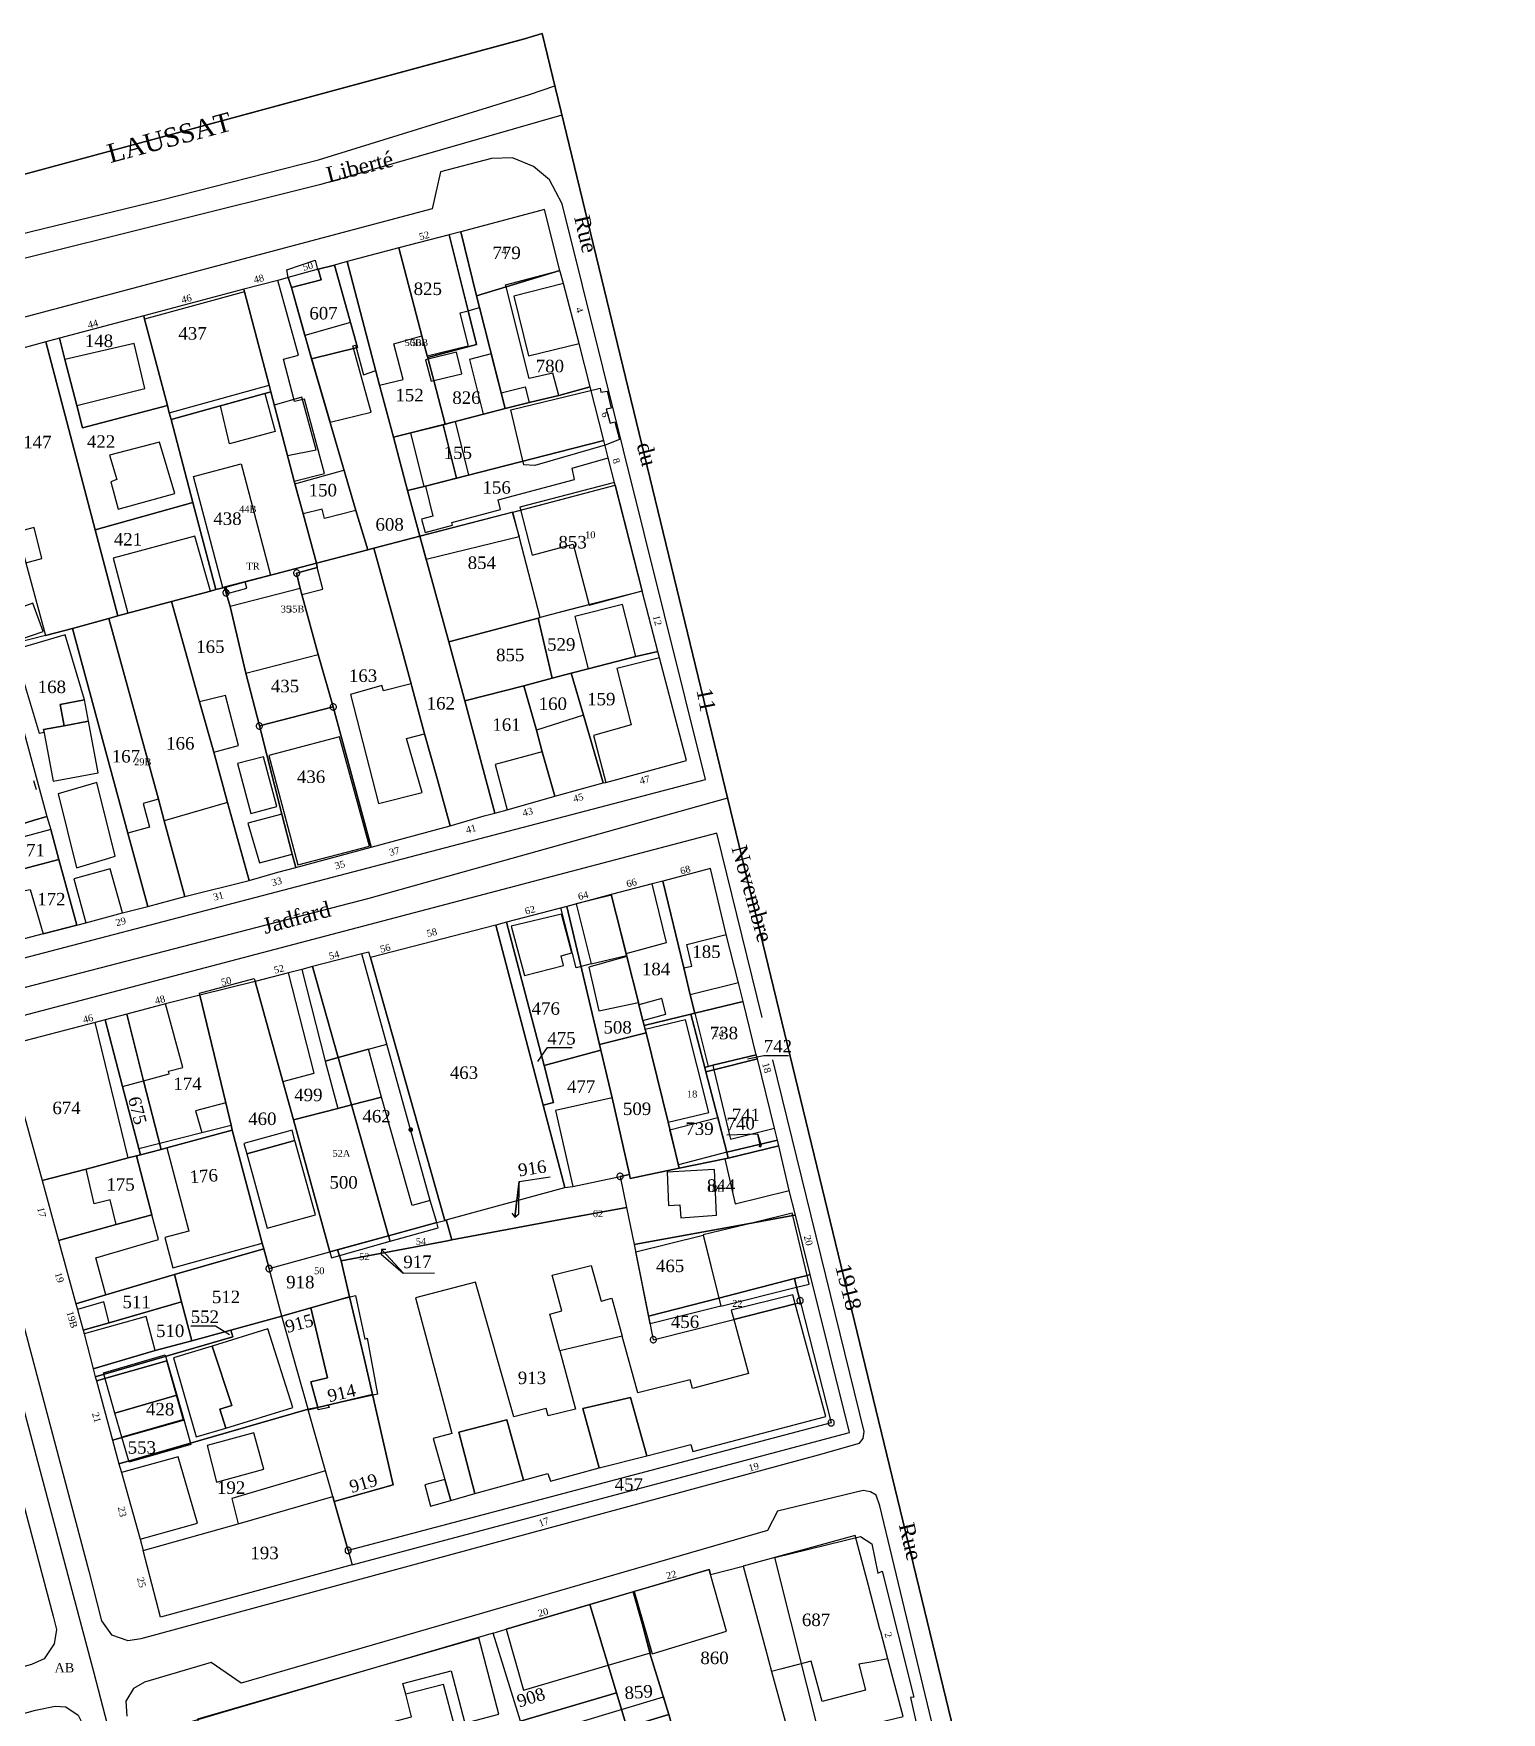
# Model space of a CAD drawing. Extents: x 351895 to 352714, y 545172 to 545744.
# Drawn here: x 352478.6 to 352713.6, y 545475.4 to 545744.2 of the extents above; entities that cross this region are included whole.
import ezdxf

# ---------------------------------------------------------------- set-up
doc = ezdxf.new("R2010")
doc.units = 0
doc.linetypes.add('CONTINU', pattern=[0])
doc.layers.get('0').update_dxf_attribs({"linetype": 'CONTINU'})
for name, color, linetype in [('1LIEUDIT', 7, 'CONTINU'), ('1PARCELLE', 7, 'CONTINU'), ('1SECTION', 7, 'CONTINU'), ('1SUBDSECT', 7, 'CONTINU'), ('1TRONFLUV', 7, 'CONTINU'), ('1ZONCOMM', 7, 'CONTINU'), ('3BATIDUR', 7, 'CONTINU'), ('3BATILEGER', 7, 'CONTINU'), ('3BORNE', 7, 'CONTINU'), ('3CLOTMI', 7, 'CONTINU'), ('3ENSIMMO', 7, 'CONTINU'), ('3FLECHEPAR', 7, 'CONTINU'), ('3MURNONMI', 7, 'CONTINU'), ('3NUMVOIE', 7, 'CONTINU'), ('3PARCELLETEX', 7, 'CONTINU'), ('3SENTIER', 7, 'CONTINU'), ('3TOPOLINE', 7, 'CONTINU'), ('3TRONFLUVTEX', 7, 'CONTINU'), ('3ZONCOMMTEX', 7, 'CONTINU')]:
    doc.layers.add(name, color=color, linetype=linetype)
doc.styles.get("Standard").update_dxf_attribs({"font": 'Times New Roman'})

# ---------------------------------------------------------------- blocks, each defined once
blk = doc.blocks.new('BORLIPRO')
blk.add_lwpolyline([(-0.07, 0.5), (-0.19, 0.47), (-0.31, 0.4), (-0.4, 0.31), (-0.47, 0.19), (-0.5, 0.07), (-0.5, -0.07), (-0.47, -0.19), (-0.4, -0.31), (-0.31, -0.4), (-0.19, -0.47), (-0.07, -0.5), (0.07, -0.5), (0.19, -0.47), (0.31, -0.4), (0.4, -0.31), (0.47, -0.19), (0.5, -0.07), (0.5, 0.07), (0.47, 0.19), (0.4, 0.31), (0.31, 0.4), (0.19, 0.47), (0.07, 0.5)], close=True)
blk = doc.blocks.new('MURNOMI')
blk.add_line((-0.75, 0.5), (0.75, 0.5))
blk = doc.blocks.new('CLOTMI')
at = {"const_width": 0.38}
blk.add_lwpolyline([(-0.19, 0, 1), (0.19, 0, 1)], format="xyb", close=True, dxfattribs=at)

msp = doc.modelspace()

# ---------------------------------------------------------------- linework, layer by layer
at = {"layer": '1LIEUDIT'}
msp.add_lwpolyline([(352167.6, 545176.45), (352271.47, 545200.33), (352277.59, 545178), (352369.05, 545201.61), (352548.9, 545248.03), (352713.57, 545288.68), (352691.41, 545375.12), (352651.37, 545367.44), (352560.02, 545744.2), (352557.07, 545743.31), (352431.25, 545709.25), (352422.55, 545706.55), (352293.29, 545671.55), (352285.77, 545669.4), (352171.76, 545638.49)], dxfattribs=at)
at = {"layer": '1PARCELLE'}
for points in [[(352547.04, 545712.48), (352549.55, 545702.19), (352554.27, 545703.63), (352562.89, 545706.27), (352560.39, 545716.01), (352547.04, 545712.48)], [(352537.12, 545709.88), (352540.79, 545695.79), (352541.66, 545692.6), (352541.72, 545692.36), (352549.55, 545694.44), (352548.21, 545699.83), (352545.17, 545711.99), (352537.12, 545709.88)], [(352541.72, 545692.36), (352541.8, 545692.06), (352542.69, 545688.67), (352544.52, 545681.66), (352554.1, 545684.17), (352553.46, 545686.69), (352550.01, 545700.33), (352549.55, 545702.19), (352547.04, 545712.48), (352545.17, 545711.99), (352548.21, 545699.83), (352549.55, 545694.44), (352541.72, 545692.36)], [(352528.85, 545707.7), (352534.03, 545687.9), (352536.27, 545679.59), (352544.52, 545681.66), (352542.69, 545688.67), (352541.8, 545692.06), (352541.72, 545692.36), (352541.66, 545692.6), (352540.79, 545695.79), (352537.12, 545709.88), (352528.85, 545707.7)], [(352519.38, 545705.16), (352519.9, 545703.54), (352523.14, 545692.13), (352530.46, 545693.96), (352526.82, 545707.13), (352524.21, 545706.46), (352519.38, 545705.16)], [(352523.14, 545692.13), (352530.2, 545667.85), (352532.12, 545661.57), (352533.09, 545661.82), (352540.45, 545663.72), (352538.51, 545671.07), (352536.27, 545679.59), (352534.03, 545687.9), (352528.85, 545707.7), (352526.82, 545707.13), (352530.46, 545693.96), (352523.14, 545692.13)], [(352554.1, 545684.17), (352557.94, 545685.11), (352562.7, 545686.28), (352567.71, 545687.62), (352565.94, 545694.6), (352563.47, 545704.2), (352562.89, 545706.27), (352554.27, 545703.63), (352549.55, 545702.19), (352550.01, 545700.33), (352553.46, 545686.69), (352554.1, 545684.17)], [(352516.6, 545686.83), (352520.36, 545672.55), (352521.8, 545667.29), (352523.94, 545659.42), (352532.12, 545661.57), (352530.2, 545667.85), (352523.14, 545692.13), (352519.9, 545703.54), (352519.38, 545705.16), (352517.74, 545704.69), (352512.27, 545703.28), (352512.38, 545702.85), (352516.32, 545687.89), (352516.6, 545686.83)], [(352500.05, 545684.64), (352500.36, 545683.48), (352500.64, 545682.42), (352516.6, 545686.83), (352516.32, 545687.89), (352512.38, 545702.85), (352512.27, 545703.28), (352496.27, 545699.01), (352496.41, 545698.48), (352500.05, 545684.64)], [(352482.78, 545695.41), (352483.66, 545692), (352485.54, 545684.68), (352486.46, 545681.1), (352500.05, 545684.64), (352496.41, 545698.48), (352496.27, 545699.01), (352482.78, 545695.41)], [(352480.61, 545694.83), (352488.48, 545664.77), (352504.15, 545669.11), (352500.64, 545682.42), (352500.36, 545683.48), (352500.05, 545684.64), (352486.46, 545681.1), (352485.54, 545684.68), (352483.66, 545692), (352482.78, 545695.41), (352480.61, 545694.83)], [(352468.92, 545691.67), (352472.04, 545679.92), (352474.31, 545671.31), (352475.19, 545667.92), (352475.6, 545666.37), (352476.1, 545664.43), (352476.52, 545662.83), (352477.34, 545659.69), (352477.41, 545659.44), (352480.54, 545647.85), (352484.85, 545648.96), (352490.68, 545650.56), (352492.13, 545650.96), (352488.48, 545664.77), (352480.61, 545694.83), (352468.92, 545691.67)], [(352536.27, 545679.59), (352538.51, 545671.07), (352541.38, 545671.76), (352554.47, 545675.1), (352562.61, 545677.18), (352569.89, 545679.03), (352567.71, 545687.62), (352562.7, 545686.28), (352557.94, 545685.11), (352554.1, 545684.17), (352544.52, 545681.66), (352536.27, 545679.59)], [(352500.64, 545682.42), (352504.15, 545669.11), (352507.83, 545655.18), (352509.19, 545655.54), (352509.4, 545655.59), (352512.51, 545656.41), (352523.94, 545659.42), (352521.8, 545667.29), (352520.36, 545672.55), (352516.6, 545686.83), (352500.64, 545682.42)], [(352538.51, 545671.07), (352540.45, 545663.72), (352555.23, 545667.56), (352555.33, 545667.59), (352555.99, 545667.76), (352571.72, 545671.91), (352570.6, 545676.27), (352569.89, 545679.03), (352562.61, 545677.18), (352554.47, 545675.1), (352541.38, 545671.76), (352538.51, 545671.07)], [(352571.72, 545671.91), (352576.07, 545654.94), (352559.71, 545650.7), (352555.33, 545667.59), (352571.72, 545671.91)], [(352488.48, 545664.77), (352492.13, 545650.96), (352493.72, 545651.39), (352500.73, 545653.28), (352506.96, 545654.95), (352507.83, 545655.18), (352504.15, 545669.11), (352488.48, 545664.77)], [(352540.45, 545663.72), (352545.1, 545646.82), (352559.41, 545650.62), (352559.71, 545650.7), (352555.33, 545667.59), (352540.45, 545663.72)], [(352533.09, 545661.82), (352537.5, 545645.8), (352539.08, 545640.11), (352539.19, 545639.67), (352541.19, 545632.07), (352543.23, 545624.95), (352545.33, 545617.38), (352550.75, 545618.98), (352552.45, 545619.41), (352547.64, 545637.35), (352545.1, 545646.82), (352540.45, 545663.72), (352533.09, 545661.82)], [(352523.94, 545659.42), (352524.02, 545658.72), (352520.74, 545657.82), (352521.32, 545655.34), (352521.59, 545654.37), (352524.18, 545644.81), (352526.6, 545636.39), (352532.68, 545613.92), (352545.33, 545617.38), (352543.23, 545624.95), (352541.19, 545632.07), (352539.19, 545639.67), (352539.08, 545640.11), (352537.5, 545645.8), (352533.09, 545661.82), (352532.12, 545661.57), (352523.94, 545659.42)], [(352480.54, 545647.85), (352473.46, 545646.03), (352465.29, 545643.88), (352464.08, 545643.57), (352457.77, 545642), (352457.25, 545643.69), (352472.67, 545647.05), (352470.11, 545657.78), (352475.65, 545659.24), (352477.34, 545659.69), (352477.41, 545659.44), (352480.54, 545647.85)], [(352523.94, 545659.42), (352512.51, 545656.41), (352509.4, 545655.59), (352509.19, 545655.54), (352510.08, 545652.45), (352512.62, 545641.78), (352514.78, 545633.35), (352526.6, 545636.39), (352524.18, 545644.81), (352521.59, 545654.37), (352521.32, 545655.34), (352520.74, 545657.82), (352524.02, 545658.72), (352523.94, 545659.42)], [(352507.83, 545655.18), (352506.96, 545654.95), (352500.73, 545653.28), (352505.22, 545637.19), (352507.49, 545629.15), (352509.67, 545621.08), (352513.13, 545608.59), (352517.75, 545609.93), (352520.6, 545610.69), (352520.05, 545612.84), (352518.4, 545619.24), (352514.78, 545633.35), (352512.62, 545641.78), (352510.08, 545652.45), (352509.19, 545655.54), (352507.83, 545655.18)], [(352492.13, 545650.96), (352490.68, 545650.56), (352498.62, 545621.65), (352499.56, 545618.17), (352502.84, 545606.04), (352513.13, 545608.59), (352509.67, 545621.08), (352507.49, 545629.15), (352505.22, 545637.19), (352500.73, 545653.28), (352493.72, 545651.39), (352492.13, 545650.96)], [(352576.07, 545654.94), (352564.15, 545651.88), (352559.71, 545650.7), (352559.41, 545650.62), (352561.63, 545640.98), (352564.68, 545641.78), (352567.39, 545642.48), (352575.05, 545644.45), (352578.55, 545645.29), (352576.07, 545654.94)], [(352490.68, 545650.56), (352484.85, 545648.96), (352493.73, 545616.16), (352496.95, 545604.43), (352502.84, 545606.04), (352499.56, 545618.17), (352498.62, 545621.65), (352490.68, 545650.56)], [(352545.1, 545646.82), (352547.64, 545637.35), (352557.08, 545639.78), (352561.63, 545640.98), (352559.41, 545650.62), (352545.1, 545646.82)], [(352484.85, 545648.96), (352480.54, 545647.85), (352473.46, 545646.03), (352476.3, 545635.39), (352480.75, 545618.86), (352481.39, 545616.76), (352482.67, 545611.97), (352485.58, 545601.45), (352487.03, 545601.83), (352492.87, 545603.43), (352496.95, 545604.43), (352493.73, 545616.16), (352484.85, 545648.96)], [(352578.55, 545645.29), (352575.05, 545644.45), (352567.39, 545642.48), (352564.68, 545641.78), (352566.66, 545635.06), (352569.81, 545624.24), (352570.25, 545624.3), (352583.14, 545627.82), (352578.82, 545644.23), (352578.55, 545645.29)], [(352561.63, 545640.98), (352557.08, 545639.78), (352559.12, 545632.65), (352560.05, 545629.22), (352562.09, 545622.1), (352569.81, 545624.24), (352566.66, 545635.06), (352564.68, 545641.78), (352561.63, 545640.98)], [(352547.64, 545637.35), (352552.45, 545619.41), (352554.43, 545619.92), (352562.09, 545622.1), (352560.05, 545629.22), (352559.12, 545632.65), (352557.08, 545639.78), (352547.64, 545637.35)], [(352514.78, 545633.35), (352518.4, 545619.24), (352520.05, 545612.84), (352520.6, 545610.69), (352532.68, 545613.92), (352526.6, 545636.39), (352514.78, 545633.35)], [(352480.75, 545618.86), (352478.59, 545618.2), (352475.67, 545617.3), (352466.33, 545614.49), (352465.31, 545614.22), (352461.99, 545626.13), (352460.7, 545630.76), (352468.18, 545633), (352476.3, 545635.39), (352480.75, 545618.86)], [(352482.67, 545611.97), (352476, 545610.2), (352474.93, 545609.93), (352467.11, 545607.82), (352466, 545611.72), (352465.31, 545614.22), (352466.33, 545614.49), (352475.67, 545617.3), (352478.59, 545618.2), (352480.75, 545618.86), (352481.39, 545616.76), (352482.67, 545611.97)], [(352485.58, 545601.45), (352480.15, 545600.06), (352476.14, 545598.98), (352469.99, 545597.39), (352467.79, 545605.15), (352467.11, 545607.82), (352474.93, 545609.93), (352476, 545610.2), (352482.67, 545611.97), (352485.58, 545601.45)], [(352579.33, 545608.5), (352582.74, 545594.6), (352583.74, 545590.31), (352584.49, 545587.34), (352592.2, 545589.23), (352591.46, 545592.24), (352589.48, 545599.95), (352586.97, 545610.52), (352579.33, 545608.5)], [(352571.09, 545606.38), (352573.47, 545596.92), (352573.59, 545596.43), (352575.44, 545589.05), (352575.53, 545588.68), (352576.17, 545586.21), (352576.38, 545585.37), (352583.84, 545587.19), (352584.49, 545587.34), (352583.74, 545590.31), (352582.74, 545594.6), (352579.33, 545608.5), (352577.63, 545608.07), (352571.09, 545606.38)], [(352554.31, 545601.93), (352560.36, 545578.98), (352569.43, 545581.46), (352569.22, 545582.34), (352563.99, 545604.46), (352554.31, 545601.93)], [(352563.99, 545604.46), (352569.22, 545582.34), (352576.68, 545584.2), (352576.55, 545584.74), (352576.38, 545585.37), (352576.17, 545586.21), (352575.53, 545588.68), (352575.44, 545589.05), (352573.59, 545596.43), (352573.47, 545596.92), (352571.09, 545606.38), (352563.99, 545604.46)], [(352532.57, 545596.28), (352544.45, 545554.19), (352544.7, 545554.26), (352563.67, 545559.46), (352560.18, 545572.63), (352552.62, 545601.48), (352532.57, 545596.28)], [(352552.62, 545601.48), (352560.18, 545572.63), (352561.88, 545573.06), (352560.36, 545578.98), (352554.31, 545601.93), (352552.62, 545601.48)], [(352523.29, 545594.83), (352527.4, 545580.27), (352529.54, 545572.69), (352535.45, 545551.72), (352543.18, 545553.84), (352544.45, 545554.19), (352532.57, 545596.28), (352532.3, 545597.14), (352531.19, 545596.86), (352523.29, 545594.83)], [(352514.09, 545592.46), (352518.51, 545576.44), (352520.25, 545570.27), (352527.36, 545572.13), (352529.54, 545572.69), (352527.4, 545580.27), (352523.29, 545594.83), (352521.55, 545594.38), (352519.46, 545593.84), (352514.09, 545592.46)], [(352510.44, 545568.63), (352515.24, 545550.54), (352515.49, 545549.62), (352516.33, 545546.48), (352526.06, 545549.15), (352520.25, 545570.27), (352518.51, 545576.44), (352514.09, 545592.46), (352505.26, 545590.24), (352509.39, 545573), (352510.25, 545569.44), (352510.44, 545568.63)], [(352493.54, 545587.18), (352496.22, 545576.55), (352499.05, 545565.55), (352499.97, 545565.78), (352510.44, 545568.63), (352510.25, 545569.44), (352509.39, 545573), (352505.26, 545590.24), (352499.78, 545588.84), (352493.54, 545587.18)], [(352584.49, 545587.34), (352583.84, 545587.19), (352586.06, 545578.66), (352586.63, 545578.85), (352587.36, 545579.03), (352594.31, 545580.72), (352592.2, 545589.23), (352584.49, 545587.34)], [(352490.11, 545586.3), (352488.51, 545585.89), (352476.21, 545582.68), (352474.14, 545582.09), (352474.67, 545579.85), (352480.03, 545560.56), (352487.04, 545562.41), (352493.76, 545564.19), (352495.12, 545564.54), (352495.75, 545564.7), (352492.89, 545575.65), (352490.11, 545586.3)], [(352490.11, 545586.3), (352492.89, 545575.65), (352495.75, 545564.7), (352499.05, 545565.55), (352496.22, 545576.55), (352493.54, 545587.18), (352490.11, 545586.3)], [(352581.98, 545562.57), (352589.3, 545564.03), (352589.82, 545564.16), (352589.6, 545565.09), (352586.23, 545577.99), (352586.06, 545578.66), (352583.84, 545587.19), (352576.38, 545585.37), (352576.55, 545584.74), (352576.68, 545584.2), (352580.2, 545569.91), (352581.98, 545562.57)], [(352569.43, 545581.46), (352571.24, 545573.81), (352574.03, 545561.56), (352574.14, 545560.91), (352581.98, 545562.57), (352580.2, 545569.91), (352576.68, 545584.2), (352569.22, 545582.34), (352569.43, 545581.46)], [(352560.18, 545572.63), (352563.67, 545559.46), (352564.96, 545559.64), (352572.51, 545561.24), (352574.03, 545561.56), (352571.24, 545573.81), (352569.43, 545581.46), (352560.36, 545578.98), (352561.88, 545573.06), (352560.18, 545572.63)], [(352586.06, 545578.66), (352586.23, 545577.99), (352587.53, 545578.31), (352594.48, 545580.04), (352594.31, 545580.72), (352587.36, 545579.03), (352586.63, 545578.85), (352586.06, 545578.66)], [(352586.23, 545577.99), (352589.6, 545565.09), (352597.69, 545567.02), (352597.23, 545568.96), (352594.48, 545580.04), (352587.53, 545578.31), (352586.23, 545577.99)], [(352520.25, 545570.27), (352526.06, 545549.15), (352527.28, 545549.48), (352535.45, 545551.72), (352529.54, 545572.69), (352527.36, 545572.13), (352520.25, 545570.27)], [(352495.75, 545564.7), (352495.12, 545564.54), (352497.55, 545555.09), (352491.86, 545553.52), (352482.65, 545550.95), (352485.4, 545540.85), (352490.19, 545542.29), (352501.19, 545545.53), (352515.49, 545549.62), (352515.24, 545550.54), (352510.44, 545568.63), (352499.97, 545565.78), (352499.05, 545565.55), (352495.75, 545564.7)], [(352589.82, 545564.16), (352597.9, 545566.14), (352597.69, 545567.02), (352589.6, 545565.09), (352589.82, 545564.16)], [(352495.12, 545564.54), (352493.76, 545564.19), (352487.04, 545562.41), (352480.03, 545560.56), (352482.65, 545550.95), (352491.86, 545553.52), (352497.55, 545555.09), (352495.12, 545564.54)], [(352574.79, 545550.33), (352593.79, 545553.8), (352600.14, 545554.97), (352600.59, 545555.05), (352599.59, 545558.98), (352597.9, 545566.14), (352589.82, 545564.16), (352589.3, 545564.03), (352581.98, 545562.57), (352574.14, 545560.91), (352574.03, 545561.56), (352572.51, 545561.24), (352573.56, 545556.23), (352574.79, 545550.33)], [(352544.7, 545554.26), (352563.67, 545559.46), (352564.96, 545559.64), (352572.51, 545561.24), (352573.56, 545556.23), (352561.86, 545554.11), (352545.58, 545551.07), (352544.7, 545554.26)], [(352573.56, 545556.23), (352574.79, 545550.33), (352577.07, 545538.87), (352577.83, 545535.09), (352590.7, 545538.34), (352600.55, 545540.83), (352601.39, 545541.04), (352606.3, 545521.78), (352528.99, 545501.35), (352526.76, 545509.18), (352536.21, 545511.85), (352534.69, 545518.37), (352532.89, 545526.3), (352531.56, 545532.13), (352529.23, 545541.94), (352527.87, 545547.71), (352544.9, 545550.94), (352545.58, 545551.07), (352561.86, 545554.11), (352573.56, 545556.23)], [(352527.28, 545549.48), (352535.45, 545551.72), (352543.18, 545553.84), (352544.45, 545554.19), (352544.7, 545554.26), (352545.58, 545551.07), (352544.9, 545550.94), (352527.87, 545547.71), (352527.28, 545549.48)], [(352577.07, 545538.87), (352588.32, 545541.76), (352600.42, 545544.87), (352602.43, 545545.39), (352602.96, 545545.52), (352600.59, 545555.05), (352600.14, 545554.97), (352593.79, 545553.8), (352574.79, 545550.33), (352577.07, 545538.87)], [(352515.49, 545549.62), (352501.19, 545545.53), (352502.33, 545541.17), (352503.96, 545534.93), (352510.19, 545536.61), (352518.4, 545538.84), (352516.33, 545546.48), (352515.49, 545549.62)], [(352518.4, 545538.84), (352516.33, 545546.48), (352526.06, 545549.15), (352527.28, 545549.48), (352527.87, 545547.71), (352529.23, 545541.94), (352523, 545540.17), (352518.4, 545538.84)], [(352501.19, 545545.53), (352490.19, 545542.29), (352485.4, 545540.85), (352485.66, 545539.92), (352486.58, 545536.61), (352490.73, 545537.81), (352502.33, 545541.17), (352501.19, 545545.53)], [(352601.39, 545541.04), (352606.3, 545521.78), (352528.99, 545501.35), (352529.65, 545499.04), (352609.22, 545520.25), (352602.96, 545545.52), (352602.43, 545545.39), (352600.42, 545544.87), (352600.77, 545543.48), (352601.39, 545541.04)], [(352577.07, 545538.87), (352577.83, 545535.09), (352590.7, 545538.34), (352600.55, 545540.83), (352601.39, 545541.04), (352600.77, 545543.48), (352600.42, 545544.87), (352588.32, 545541.76), (352577.07, 545538.87)], [(352502.33, 545541.17), (352490.73, 545537.81), (352486.58, 545536.61), (352486.74, 545536.03), (352488.18, 545530.41), (352498.11, 545533.37), (352503.96, 545534.93), (352502.33, 545541.17)], [(352522.61, 545523.84), (352522.58, 545523.95), (352518.4, 545538.84), (352523, 545540.17), (352525.67, 545528.98), (352523.03, 545528.35), (352524.11, 545524.24), (352522.61, 545523.84)], [(352532.89, 545526.3), (352524.11, 545524.24), (352523.03, 545528.35), (352525.67, 545528.98), (352523, 545540.17), (352529.23, 545541.94), (352531.56, 545532.13), (352532.89, 545526.3)], [(352518.4, 545538.84), (352510.19, 545536.61), (352510.51, 545535.57), (352488.52, 545529.15), (352488.69, 545528.52), (352499.99, 545531.68), (352502.63, 545522.18), (352491.28, 545519.01), (352492.31, 545515.24), (352522.58, 545523.95), (352518.4, 545538.84)], [(352503.96, 545534.93), (352498.11, 545533.37), (352488.18, 545530.41), (352488.52, 545529.15), (352510.51, 545535.57), (352510.19, 545536.61), (352503.96, 545534.93)], [(352491.28, 545519.01), (352502.63, 545522.18), (352499.99, 545531.68), (352488.69, 545528.52), (352491.28, 545519.01)], [(352526.76, 545509.18), (352526.53, 545509.97), (352525.38, 545514.07), (352522.61, 545523.84), (352524.11, 545524.24), (352532.89, 545526.3), (352534.69, 545518.37), (352536.21, 545511.85), (352526.76, 545509.18)], [(352522.58, 545523.95), (352492.31, 545515.24), (352492.69, 545513.84), (352495.7, 545503.14), (352496.16, 545501.34), (352511.38, 545505.61), (352526.53, 545509.97), (352525.38, 545514.07), (352522.61, 545523.84), (352522.58, 545523.95)], [(352528.99, 545501.35), (352529.65, 545499.04), (352498.94, 545490.69), (352496.16, 545501.34), (352511.38, 545505.61), (352526.53, 545509.97), (352526.76, 545509.18), (352528.99, 545501.35)], [(352592.2, 545498.82), (352595.76, 545485.57), (352596.74, 545481.95), (352599.93, 545470.31), (352607.83, 545472.34), (352617.8, 545474.75), (352615.36, 545483.99), (352614.23, 545488.3), (352614.11, 545488.74), (352612.27, 545495.71), (352610.15, 545503.75), (352601.61, 545501.4), (352598.81, 545500.64), (352592.2, 545498.82)], [(352580.34, 545475.1), (352577.42, 545484.37), (352574.71, 545494.75), (352586.75, 545498.31), (352586.99, 545497.49), (352592.2, 545498.82), (352595.76, 545485.57), (352596.74, 545481.95), (352599.93, 545470.31), (352585.84, 545466.65), (352582.94, 545465.9), (352580.34, 545475.1)], [(352580.34, 545475.1), (352573.61, 545473.06), (352571.96, 545478.54), (352570.62, 545482.97), (352567.69, 545492.68), (352574.71, 545494.75), (352577.42, 545484.37), (352580.34, 545475.1)], [(352556.58, 545473.99), (352552.18, 545488.13), (352554.3, 545488.76), (352567.69, 545492.68), (352570.62, 545482.97), (352571.96, 545478.54), (352556.58, 545473.99)], [(352552.18, 545488.13), (352533.4, 545482.61), (352512.36, 545476.42), (352511.98, 545476.31), (352509.77, 545475.66), (352502.23, 545473.44), (352514.74, 545422.69), (352535.8, 545343.83), (352591.25, 545357.44), (352571.17, 545428.6), (352564.35, 545457.6), (352561.92, 545456.83), (352556.58, 545473.99), (352552.18, 545488.13)], [(352571.96, 545478.54), (352573.61, 545473.06), (352580.34, 545475.1), (352582.94, 545465.9), (352583.54, 545463.72), (352564.35, 545457.6), (352561.92, 545456.83), (352556.58, 545473.99), (352571.96, 545478.54)]]:
    msp.add_lwpolyline(points, close=True, dxfattribs=at)
at = {"layer": '1SECTION'}
msp.add_lwpolyline([(352171.76, 545638.49), (352285.77, 545669.4), (352293.29, 545671.55), (352422.55, 545706.55), (352431.25, 545709.25), (352557.07, 545743.31), (352560.02, 545744.2), (352651.37, 545367.44), (352691.41, 545375.12), (352713.57, 545288.68), (352548.9, 545248.03), (352369.05, 545201.61), (352277.59, 545178), (352271.47, 545200.33), (352167.6, 545176.45)], dxfattribs=at)
at = {"layer": '1SUBDSECT'}
msp.add_lwpolyline([(352171.76, 545638.49), (352285.77, 545669.4), (352293.29, 545671.55), (352422.55, 545706.55), (352431.25, 545709.25), (352557.07, 545743.31), (352560.02, 545744.2), (352651.37, 545367.44), (352691.41, 545375.12), (352713.57, 545288.68), (352548.9, 545248.03), (352369.05, 545201.61), (352277.59, 545178), (352271.47, 545200.33), (352167.6, 545176.45)], dxfattribs=at)
at = {"layer": '1TRONFLUV'}
msp.add_lwpolyline([(352432.5, 545706.96), (352437.65, 545704.01), (352468.78, 545710.2), (352499.11, 545717.59), (352524.26, 545724.01), (352558.01, 545734.45), (352562.05, 545735.81), (352560.02, 545744.2), (352557.59, 545743.45), (352431.89, 545709.42), (352432.5, 545706.96)], close=True, dxfattribs=at)
at = {"layer": '1ZONCOMM'}
for points in [[(352560.02, 545744.2), (352563.19, 545731.13), (352589.69, 545621.81), (352615.46, 545515.56)], [(352563.19, 545731.13), (352524.6, 545720.03), (352450.15, 545701.45), (352420.3, 545692.61), (352347.69, 545671.52), (352279.35, 545654.05), (352231.96, 545640.2), (352180.87, 545626.41), (352140.48, 545611), (352090.43, 545595.89), (352039.19, 545585.06), (352005.88, 545577.83), (351993.95, 545575.51)], [(352426.41, 545707.74), (352452.75, 545615.13), (352488.26, 545481.76), (352512.63, 545388.13), (352530.44, 545324), (352536.51, 545297.8), (352543.06, 545268.62), (352546.42, 545253.01), (352547.48, 545247.66)], [(352589.69, 545621.81), (352532.29, 545605.7), (352356.71, 545560.28), (352205.25, 545519.23), (352194.02, 545514.85)], [(352615.46, 545515.56), (352615.79, 545514.17), (352651.37, 545367.44), (352691.41, 545375.12), (352713.57, 545288.68)]]:
    msp.add_lwpolyline(points, dxfattribs=at)
at = {"layer": '3BATIDUR'}
for points in [[(352547.04, 545712.48), (352549.55, 545702.19), (352554.27, 545703.63), (352554.18, 545703.98), (352562.89, 545706.27), (352560.39, 545716.01), (352547.04, 545712.48)], [(352537.12, 545709.88), (352540.79, 545695.79), (352541.66, 545692.6), (352548.21, 545694.23), (352548.19, 545694.33), (352546.92, 545699.48), (352548.21, 545699.83), (352545.17, 545711.99), (352537.12, 545709.88)], [(352545.17, 545711.99), (352548.21, 545699.83), (352550.01, 545700.33), (352549.55, 545702.19), (352547.04, 545712.48), (352545.17, 545711.99)], [(352528.85, 545707.7), (352534.03, 545687.9), (352537.78, 545688.81), (352536.31, 545694.53), (352540.79, 545695.79), (352537.12, 545709.88), (352528.85, 545707.7)], [(352519.38, 545705.16), (352519.19, 545706.37), (352523.73, 545707.92), (352524.07, 545706.42), (352524.21, 545706.46), (352526.82, 545707.13), (352529.35, 545697.96), (352522.07, 545695.88), (352519.9, 545703.54), (352519.38, 545705.16)], [(352519.9, 545703.54), (352523.14, 545692.13), (352530.46, 545693.96), (352526.82, 545707.13), (352524.21, 545706.46), (352524.69, 545704.77), (352519.9, 545703.54)], [(352522.07, 545695.88), (352526.12, 545682.01), (352532.65, 545683.61), (352529.72, 545694.22), (352530.16, 545694.31), (352531.42, 545689.55), (352533.42, 545690.25), (352528.85, 545707.7), (352526.82, 545707.13), (352529.35, 545697.96), (352522.07, 545695.88)], [(352512.27, 545703.28), (352512.38, 545702.85), (352516.32, 545687.89), (352516.6, 545686.83), (352520.36, 545672.55), (352525.22, 545673.75), (352522, 545685.69), (352520.39, 545685.32), (352518.66, 545692.06), (352521.02, 545692.72), (352517.74, 545704.69), (352512.27, 545703.28)], [(352550.01, 545700.33), (352553.46, 545686.69), (352557.3, 545687.63), (352557.94, 545685.11), (352562.7, 545686.28), (352561.73, 545689.85), (352557.98, 545688.99), (352554.27, 545703.63), (352549.55, 545702.19), (352550.01, 545700.33)], [(352565.94, 545694.6), (352563.47, 545704.2), (352555.48, 545702.15), (352557.87, 545692.63), (352565.94, 545694.6)], [(352496.41, 545698.48), (352500.05, 545684.64), (352500.36, 545683.48), (352516.32, 545687.89), (352512.38, 545702.85), (352496.41, 545698.48)], [(352483.66, 545692), (352485.54, 545684.68), (352496.42, 545687.38), (352494.72, 545694.59), (352483.66, 545692)], [(352542.69, 545688.67), (352547.2, 545689.74), (352546.31, 545693.18), (352541.8, 545692.06), (352542.69, 545688.67)], [(352554.1, 545684.17), (352551.9, 545692.9), (352548.4, 545692.01), (352550.6, 545683.29), (352554.1, 545684.17)], [(352542.69, 545688.67), (352541.8, 545692.06), (352541.36, 545691.95), (352542.28, 545688.57), (352542.69, 545688.67)], [(352555.03, 545683.96), (352569.32, 545687.43), (352569.44, 545686.77), (352570.47, 545686.97), (352571.09, 545684.24), (352570.31, 545684.06), (352570.95, 545681.85), (352571.69, 545682.03), (352572.42, 545679.23), (352570.1, 545678.29), (352558.87, 545675.07), (352557.08, 545675.14), (352555.03, 545683.96)], [(352515.64, 545686.56), (352517.29, 545680.49), (352510, 545678.51), (352508.55, 545684.6), (352515.64, 545686.56)], [(352519.28, 545676.65), (352523.89, 545677.56), (352521.56, 545685.99), (352517.16, 545684.69), (352519.28, 545676.65)], [(352539, 545680.27), (352544.17, 545681.57), (352546.31, 545673.02), (352541.16, 545671.71), (352539, 545680.27)], [(352490.8, 545676.68), (352491.95, 545672.79), (352491, 545672.45), (352492.19, 545668.05), (352501.26, 545670.54), (352498.78, 545678.79), (352490.8, 545676.68)], [(352541.38, 545671.76), (352542.52, 545666.93), (352540.72, 545666.47), (352541.33, 545664.3), (352545.68, 545665.47), (352545.57, 545665.91), (352553.39, 545668.02), (352553.01, 545669.53), (352565.23, 545672.82), (352564.82, 545674.63), (352570.6, 545676.27), (352569.89, 545679.03), (352562.61, 545677.18), (352554.47, 545675.1), (352541.38, 545671.76)], [(352521.8, 545667.29), (352520.48, 545672.1), (352528.32, 545674.32), (352530.2, 545667.85), (352525.21, 545666.57), (352524.82, 545668.07), (352521.8, 545667.29)], [(352556.45, 545668.37), (352558.42, 545660.69), (352564.98, 545662.43), (352567.56, 545652.7), (352576.07, 545654.96), (352571.62, 545672.33), (352556.45, 545668.37)], [(352521.8, 545667.29), (352523.94, 545659.42), (352532.12, 545661.57), (352530.2, 545667.85), (352525.21, 545666.57), (352524.82, 545668.07), (352521.8, 545667.29)], [(352556.36, 545663.64), (352541.47, 545660.01), (352540.45, 545663.72), (352555.23, 545667.56), (352556.36, 545663.64)], [(352493.72, 545651.39), (352500.73, 545653.28), (352506.96, 545654.95), (352504.44, 545663.76), (352491.36, 545660.19), (352493.72, 545651.39)], [(352509.4, 545655.59), (352509.69, 545654.57), (352512.78, 545655.41), (352512.51, 545656.41), (352509.4, 545655.59)], [(352510.08, 545652.45), (352512.61, 545641.78), (352524.18, 545644.81), (352521.59, 545654.37), (352521.32, 545655.34), (352510.08, 545652.45)], [(352473.44, 545651.14), (352475.05, 545646.7), (352480.17, 545648.48), (352478.54, 545653.02), (352473.44, 545651.14)], [(352567.39, 545642.48), (352575.05, 545644.45), (352572.91, 545652.78), (352565.29, 545650.88), (352567.39, 545642.48)], [(352486.81, 545637.52), (352483.69, 545647.92), (352475.52, 545645.56), (352479.54, 545632.19), (352480.32, 545632.36), (352480.24, 545632.77), (352483.51, 545633.38), (352482.88, 545636.8), (352486.81, 545637.52)], [(352570.25, 545624.3), (352583.14, 545627.82), (352578.82, 545644.23), (352571.97, 545642.57), (352574.28, 545633.55), (352568.28, 545631.8), (352570.25, 545624.3)], [(352539.08, 545640.11), (352534.67, 545638.98), (352534.39, 545639.84), (352529.34, 545638.38), (352533.87, 545620.94), (352540.81, 545622.68), (352538.33, 545631.34), (352541.19, 545632.07), (352539.19, 545639.67), (352539.08, 545640.11)], [(352505.22, 545637.19), (352507.49, 545629.15), (352511.45, 545630.22), (352509.34, 545638.25), (352505.22, 545637.19)], [(352483.51, 545633.38), (352480.24, 545632.77), (352481.76, 545624.49), (352488.97, 545625.82), (352487.44, 545634.1), (352483.51, 545633.38)], [(352562.09, 545622.1), (352569.81, 545624.24), (352566.66, 545635.06), (352559.12, 545632.65), (352560.05, 545629.22), (352562.09, 545622.1)], [(352516.3, 545628.62), (352520.91, 545611.1), (352532.38, 545614.1), (352527.63, 545631.59), (352516.3, 545628.62)], [(352511.26, 545627.33), (352513.41, 545619.35), (352517.58, 545620.43), (352515.43, 545628.4), (352511.26, 545627.33)], [(352554.43, 545619.92), (352562.09, 545622.1), (352560.05, 545629.22), (352552.52, 545627.18), (352554.43, 545619.92)], [(352491.71, 545612.48), (352488.78, 545624.31), (352482.59, 545622.49), (352485.52, 545610.64), (352490.69, 545612.18), (352491.71, 545612.48)], [(352498.62, 545621.65), (352496.18, 545620.92), (352497.2, 545617.15), (352493.73, 545616.16), (352496.95, 545604.43), (352502.84, 545606.04), (352499.56, 545618.17), (352498.62, 545621.65)], [(352499.56, 545618.17), (352502.84, 545606.04), (352513.13, 545608.59), (352509.67, 545621.08), (352499.56, 545618.17)], [(352518.4, 545619.24), (352512.94, 545617.79), (352514.78, 545611.44), (352520.05, 545612.84), (352518.4, 545619.24)], [(352481.39, 545616.76), (352474.54, 545614.89), (352476, 545610.2), (352482.67, 545611.97), (352481.39, 545616.76)], [(352485.58, 545601.45), (352482.67, 545611.97), (352476, 545610.2), (352474.93, 545609.93), (352475.76, 545606.68), (352478.07, 545607.17), (352480.15, 545600.06), (352485.58, 545601.45)], [(352492.87, 545603.43), (352490.91, 545610.47), (352485.07, 545608.87), (352487.03, 545601.83), (352492.87, 545603.43)], [(352579.33, 545608.5), (352582.74, 545594.6), (352584.02, 545594.87), (352583.17, 545598.38), (352589.48, 545599.95), (352586.97, 545610.52), (352579.33, 545608.5)], [(352571.09, 545606.39), (352573.47, 545596.92), (352579.94, 545598.68), (352577.63, 545608.07), (352571.09, 545606.39)], [(352573.54, 545596.61), (352571.12, 545606.28), (352565.47, 545604.86), (352567.88, 545595.26), (352573.54, 545596.61)], [(352523.29, 545594.83), (352527.4, 545580.27), (352532.26, 545581.62), (352535.2, 545582.43), (352531.19, 545596.86), (352523.29, 545594.83)], [(352573.59, 545596.43), (352567.53, 545594.72), (352569.11, 545587.74), (352575.44, 545589.05), (352573.59, 545596.43)], [(352514.09, 545592.46), (352518.51, 545576.44), (352523.53, 545577.78), (352519.46, 545593.84), (352514.09, 545592.46)], [(352521.55, 545594.38), (352525.32, 545579.69), (352527.4, 545580.27), (352523.29, 545594.83), (352521.55, 545594.38)], [(352592.2, 545589.23), (352591.46, 545592.24), (352583.74, 545590.31), (352584.49, 545587.34), (352592.2, 545589.23)], [(352493.55, 545587.18), (352496.22, 545576.55), (352500.33, 545577.66), (352500.21, 545578.1), (352502.54, 545578.69), (352499.78, 545588.84), (352493.55, 545587.18)], [(352587.36, 545579.03), (352594.31, 545580.72), (352592.2, 545589.23), (352584.49, 545587.34), (352586.63, 545578.85), (352587.36, 545579.03)], [(352476.21, 545582.68), (352474.67, 545579.85), (352480.03, 545560.56), (352487.04, 545562.41), (352493.76, 545564.19), (352488.51, 545585.89), (352476.21, 545582.68)], [(352490.11, 545586.3), (352492.89, 545575.65), (352496.22, 545576.55), (352493.55, 545587.18), (352490.11, 545586.3)], [(352580.2, 545569.91), (352586.72, 545571.48), (352582.97, 545586.28), (352576.55, 545584.74), (352576.68, 545584.2), (352580.2, 545569.91)], [(352520.25, 545570.27), (352526.06, 545549.15), (352535.45, 545551.72), (352529.54, 545572.69), (352527.36, 545572.13), (352520.25, 545570.27)], [(352535.45, 545551.72), (352543.18, 545553.84), (352542.14, 545557.4), (352539.25, 545556.6), (352534.33, 545573.94), (352529.54, 545572.69), (352535.45, 545551.72)], [(352564.96, 545559.64), (352572.51, 545561.24), (352574.03, 545561.56), (352571.24, 545573.81), (352562.15, 545571.79), (352564.96, 545559.64)], [(352588.14, 545570.67), (352589.6, 545565.1), (352581.86, 545563.08), (352580.5, 545568.68), (352588.14, 545570.67)], [(352499.97, 545565.78), (352503.48, 545552.48), (352499.67, 545551.45), (352500.91, 545546.6), (352515.24, 545550.54), (352510.44, 545568.63), (352499.97, 545565.78)], [(352512.77, 545564.84), (352516.04, 545552.96), (352523.76, 545555.08), (352520.48, 545566.97), (352512.77, 545564.84)], [(352480.03, 545560.56), (352482.65, 545550.95), (352491.86, 545553.52), (352490.9, 545557.46), (352488.32, 545556.85), (352487.04, 545562.41), (352480.03, 545560.56)], [(352482.65, 545550.95), (352485.4, 545540.85), (352490.19, 545542.29), (352488.58, 545548.18), (352498.62, 545551.12), (352497.55, 545555.09), (352491.86, 545553.52), (352482.65, 545550.95)], [(352535.45, 545551.72), (352535.7, 545550.85), (352543.42, 545553.02), (352543.18, 545553.84), (352535.45, 545551.72)], [(352588.32, 545541.76), (352600.42, 545544.87), (352602.43, 545545.39), (352600.14, 545554.97), (352593.79, 545553.8), (352585.81, 545551.87), (352588.32, 545541.76)], [(352593.79, 545553.8), (352600.14, 545554.97), (352600.06, 545555.32), (352593.79, 545553.8)], [(352526.06, 545549.15), (352526.32, 545548.22), (352535.7, 545550.85), (352535.45, 545551.72), (352526.06, 545549.15)], [(352562.89, 545533.32), (352561.25, 545539.19), (352563.19, 545539.69), (352561.62, 545545.4), (352567.9, 545546.98), (352569.47, 545541.27), (352571.21, 545541.75), (352572.87, 545535.68), (352562.89, 545533.32)], [(352600.77, 545543.48), (352600.42, 545544.87), (352588.32, 545541.76), (352588.64, 545540.45), (352600.77, 545543.48)], [(352600.77, 545543.48), (352602.77, 545543.98), (352602.43, 545545.39), (352600.42, 545544.87), (352600.77, 545543.48)], [(352518.4, 545538.84), (352528.11, 545541.65), (352530.19, 545542.19), (352531.68, 545535.2), (352532.03, 545535.33), (352533.7, 545526.37), (352525.79, 545524.61), (352525.97, 545524.26), (352524.21, 545523.86), (352524.12, 545524.26), (352522.58, 545523.95), (352518.4, 545538.84)], [(352600.55, 545540.83), (352590.7, 545538.34), (352593.05, 545529.7), (352584.11, 545527.3), (352583.72, 545528.64), (352575.36, 545526.6), (352572.87, 545535.68), (352567.61, 545534.43), (352562.89, 545533.32), (352565.39, 545523.99), (352561.01, 545522.91), (352560.67, 545524.06), (352555.53, 545522.75), (352549.37, 545544.32), (352539.79, 545541.81), (352545.57, 545520.08), (352542.58, 545519.26), (352544.47, 545512.72), (352545.44, 545509.35), (352549.29, 545510.44), (352546.71, 545520.27), (352554.37, 545522.24), (352557.05, 545512.59), (352560.97, 545513.65), (352561.37, 545512.46), (352569.15, 545514.56), (352566.55, 545524.08), (352574.16, 545525.83), (352576.77, 545516.47), (352583.84, 545518.29), (352584.18, 545517.18), (352605.42, 545522.79), (352600.55, 545540.83)], [(352600.55, 545540.83), (352600.16, 545542.27), (352590.31, 545539.79), (352590.7, 545538.34), (352600.55, 545540.83)], [(352486.74, 545536.03), (352488.18, 545530.41), (352498.11, 545533.37), (352496.67, 545538.79), (352486.74, 545536.03)], [(352509.39, 545520.92), (352520.16, 545524.24), (352516.12, 545536.84), (352507.23, 545534.06), (352510.37, 545524.58), (352508.45, 545523.99), (352509.39, 545520.92)], [(352489.81, 545529.81), (352499.71, 545532.66), (352501.57, 545526.2), (352491.67, 545523.35), (352489.81, 545529.81)], [(352492.79, 545519.47), (352502.68, 545522.32), (352503.83, 545518.32), (352493.94, 545515.47), (352492.79, 545519.47)], [(352513.89, 545520.16), (352506.41, 545518.14), (352507.92, 545512.27), (352515.48, 545514.37), (352513.89, 545520.16)], [(352492.69, 545513.84), (352495.7, 545503.14), (352504.85, 545505.7), (352501.76, 545516.32), (352492.69, 545513.84)], [(352525.38, 545514.07), (352510.35, 545509.64), (352511.38, 545505.61), (352526.53, 545509.97), (352525.38, 545514.07)], [(352613.76, 545497.7), (352614.47, 545498.03), (352619.54, 545477.86), (352618.99, 545477.81), (352619.99, 545473.29), (352604.94, 545469.65), (352597.29, 545500.22), (352611, 545503.6), (352612.82, 545502.39), (352613.76, 545497.7)], [(352574.75, 545494.76), (352577.62, 545484.79), (352589.55, 545488.43), (352586.99, 545497.49), (352586.75, 545498.31), (352574.75, 545494.76)], [(352570.62, 545482.97), (352577.39, 545484.96), (352574.63, 545494.72), (352567.69, 545492.68), (352570.62, 545482.97)], [(352554.3, 545488.76), (352557.07, 545479), (352570.62, 545482.97), (352567.69, 545492.68), (352554.3, 545488.76)], [(352547.68, 545473.69), (352553.1, 545475.11), (352549.9, 545487.37), (352533.4, 545482.61), (352504.89, 545474.36), (352517.73, 545423.2), (352517.27, 545423.08), (352517.87, 545420.69), (352517.73, 545420.65), (352519.22, 545414.71), (352529.27, 545417.23), (352527.6, 545423.91), (352525.4, 545423.36), (352514.16, 545468.17), (352516.35, 545468.75), (352531.23, 545472.63), (352539.15, 545474.7), (352538.2, 545478.33), (352537.76, 545480.02), (352545.5, 545482.05), (352547.68, 545473.69)], [(352617.8, 545474.75), (352615.36, 545483.99), (352612.62, 545483.47), (352610.75, 545483.12), (352611.81, 545479), (352604.84, 545477.16), (352603.12, 545483.64), (352598.38, 545482.39), (352596.74, 545481.95), (352599.93, 545470.31), (352607.83, 545472.34), (352617.8, 545474.75)], [(352561.73, 545460.85), (352558.69, 545471.65), (352579.46, 545477.91), (352582.56, 545467.25), (352561.73, 545460.85)]]:
    msp.add_lwpolyline(points, close=True, dxfattribs=at)
at = {"layer": '3BATILEGER'}
for points in [[(352519.38, 545705.16), (352519.9, 545703.54), (352524.69, 545704.77), (352524.21, 545706.46), (352519.38, 545705.16)], [(352546.31, 545673.02), (352544.17, 545681.57), (352546.1, 545682.07), (352548.27, 545673.52), (352546.31, 545673.02)], [(352504.22, 545673.29), (352511.88, 545675.31), (352516.58, 545657.49), (352508.91, 545655.52), (352504.22, 545673.29)], [(352476.1, 545664.43), (352476.52, 545662.83), (352477.34, 545659.69), (352477.41, 545659.44), (352479.96, 545660.15), (352478.74, 545665.11), (352476.1, 545664.43)], [(352521.32, 545655.34), (352521.59, 545654.37), (352524.96, 545655.24), (352524.02, 545658.72), (352520.74, 545657.82), (352521.32, 545655.34)], [(352483.51, 545633.38), (352487.44, 545634.1), (352486.81, 545637.52), (352482.88, 545636.8), (352483.51, 545633.38)], [(352563.04, 545604.25), (352565.47, 545604.86), (352567.88, 545595.26), (352565.46, 545594.6), (352563.04, 545604.25)], [(352563.11, 545603.23), (352555.09, 545601.29), (352557.2, 545593.41), (352563.46, 545595), (352563.06, 545596.56), (352564.81, 545597), (352563.11, 545603.23)], [(352576.17, 545586.21), (352579.85, 545587.21), (352579.21, 545589.73), (352575.53, 545588.68), (352576.17, 545586.21)], [(352527.36, 545572.13), (352529.54, 545572.69), (352527.4, 545580.27), (352525.32, 545579.69), (352527.36, 545572.13)], [(352529.54, 545572.69), (352534.33, 545573.94), (352532.26, 545581.62), (352527.4, 545580.27), (352529.54, 545572.69)], [(352587.53, 545578.31), (352594.48, 545580.04), (352594.31, 545580.72), (352587.36, 545579.03), (352587.53, 545578.31)], [(352597.23, 545568.96), (352594.48, 545580.04), (352587.53, 545578.31), (352590.19, 545567.21), (352597.23, 545568.96)], [(352509.39, 545573), (352504.57, 545571.72), (352505.55, 545568.25), (352510.25, 545569.44), (352509.39, 545573)], [(352512.77, 545564.84), (352520.48, 545566.97), (352520.02, 545568.64), (352512.31, 545566.52), (352512.77, 545564.84)], [(352599.59, 545558.98), (352597.9, 545566.14), (352589.82, 545564.16), (352589.3, 545564.03), (352590.94, 545556.86), (352599.59, 545558.98)], [(352587.94, 545555.05), (352587.61, 545562.36), (352580.03, 545561.91), (352580.26, 545556.59), (352582.09, 545556.7), (352582.21, 545554.62), (352587.94, 545555.05)], [(352575.02, 545549.17), (352585.82, 545551.84), (352588.64, 545540.45), (352577.32, 545537.64), (352575.02, 545549.17)], [(352485.66, 545539.92), (352486.58, 545536.61), (352490.73, 545537.81), (352489.88, 545541.15), (352485.66, 545539.92)], [(352509.39, 545520.92), (352508.45, 545523.99), (352510.37, 545524.58), (352507.23, 545534.06), (352501.05, 545532.17), (352504.67, 545519.56), (352509.39, 545520.92)], [(352491.67, 545523.35), (352501.57, 545526.2), (352502.68, 545522.32), (352492.79, 545519.47), (352491.67, 545523.35)], [(352576.77, 545516.47), (352574.16, 545525.83), (352566.55, 545524.08), (352569.15, 545514.56), (352576.77, 545516.47)], [(352557.05, 545512.59), (352554.37, 545522.24), (352546.71, 545520.27), (352549.29, 545510.44), (352557.05, 545512.59)], [(352544.47, 545512.72), (352541.24, 545511.84), (352542.16, 545508.46), (352545.44, 545509.35), (352544.47, 545512.72)], [(352538.2, 545478.33), (352537.76, 545480.02), (352545.5, 545482.05), (352547.68, 545473.69), (352545.99, 545473.25), (352544.25, 545479.91), (352538.2, 545478.33)]]:
    msp.add_lwpolyline(points, close=True, dxfattribs=at)
at = {"layer": '3FLECHEPAR'}
for points in [[(352559.34, 545579.63), (352560.87, 545581.85), (352564.84, 545581.85)], [(352592.88, 545580.06), (352595.5, 545580.58), (352599.48, 545580.58)], [(352594.73, 545566.12), (352594.98, 545565.96), (352594.58, 545567.98), (352594.97, 545565.95), (352595.14, 545566.19), (352594.58, 545567.98), (352589.58, 545567.82)], [(352555.16, 545555.36), (352555.66, 545554.73), (352556.37, 545560.42), (352555.66, 545554.72), (352556.3, 545555.22), (352556.36, 545560.42), (352561.31, 545561.17)], [(352535.03, 545549.51), (352534.3, 545549.53), (352537.83, 545545.75), (352534.3, 545549.53), (352534.27, 545548.8), (352537.82, 545545.74), (352542.82, 545545.78)], [(352509.98, 545535.89), (352507.76, 545537.27), (352503.79, 545537.27)]]:
    msp.add_lwpolyline(points, dxfattribs=at)
at = {"layer": '3SENTIER'}
for points in [[(352462.26, 545592.33), (352586.17, 545624.76), (352563.23, 545716.93), (352561.24, 545720.81), (352558.68, 545722.94), (352555.29, 545724.29), (352551.95, 545724.21), (352543.78, 545722.05), (352542.41, 545716.12), (352464.14, 545695.32), (352460.24, 545699.63), (352440.69, 545694.14), (352438.69, 545693.26), (352436.93, 545691.06), (352436.52, 545688.06), (352462.26, 545592.33)], [(352595.27, 545586.68), (352588.02, 545616.19), (352464.68, 545583.75)], [(352464.68, 545583.75), (352487.49, 545498.04), (352489.53, 545490.08), (352491.09, 545487.85), (352493.7, 545486.92), (352495.84, 545487.26), (352604.27, 545516.67), (352610.83, 545518.51), (352611.4, 545519.28), (352611.58, 545520.41), (352596.95, 545579.87)], [(352325.1, 545546.94), (352457.61, 545581.89), (352481.8, 545490.84), (352482.3, 545488.69), (352481.96, 545486.38), (352480.35, 545484), (352478.32, 545483.07), (352351.34, 545448.58)]]:
    msp.add_lwpolyline(points, dxfattribs=at)
at = {"layer": '3TOPOLINE'}
for points in [[(352505.26, 545590.24), (352505.19, 545590.57), (352513.94, 545592.9), (352514.09, 545592.46)], [(352542.14, 545557.4), (352535.2, 545582.43)], [(352495.49, 545565.69), (352505.55, 545568.25)], [(352632.61, 545431.45), (352614.08, 545508.49), (352613.48, 545510.2), (352612.57, 545510.74), (352611.44, 545510.92), (352597.71, 545507.65), (352596.13, 545504.55), (352511.88, 545480.11), (352507.05, 545483.42), (352496.4, 545480.27), (352494.64, 545479.25), (352493.41, 545477.23), (352493.56, 545474.83)], [(352352.78, 545441.55), (352384.56, 545450.13), (352390.41, 545446.26), (352443.8, 545460.81), (352446.46, 545466.71), (352478.95, 545475.79), (352482.1, 545476.39), (352483.82, 545476.31), (352485.76, 545475), (352486.7, 545473.18), (352497.36, 545432.49), (352532.89, 545300.37)]]:
    msp.add_lwpolyline(points, dxfattribs=at)

# ---------------------------------------------------------------- block references
at = {"layer": '3BORNE'}
for p in [(352520.74, 545657.82), (352509.44, 545654.67), (352526.6, 545636.39), (352514.78, 545633.35), (352572.51, 545561.24), (352516.33, 545546.48), (352601.32, 545541.33), (352577.83, 545535.09), (352606.3, 545521.78), (352528.99, 545501.35)]:
    msp.add_blockref('BORLIPRO', p, dxfattribs=at)
at = {"layer": '3CLOTMI', "rotation": 195.5}
msp.add_blockref('CLOTMI', (352539.01, 545568.71), dxfattribs=at)
at = {"layer": '3MURNONMI', "rotation": 105}
msp.add_blockref('MURNOMI', (352479.37, 545623.97), dxfattribs=at)

# ---------------------------------------------------------------- texts
at = {"layer": '3ENSIMMO'}
msp.add_text('TR', height=1.125, dxfattribs=at).set_placement((352512.67, 545658.37))
at = {"layer": '3NUMVOIE'}
for s, rotation, p in [('52', 14.7, (352540.5, 545711.11)), ('50', 14.7, (352521.87, 545706.21)), ('48', 14.7, (352514.01, 545704.21)), ('46', 14.7, (352502.44, 545701)), ('44', 14.7, (352487.46, 545696.98)), ('4', 288.3, (352565.37, 545700.17)), ('6', 283.6, (352569.5, 545683.47)), ('8', 286.7, (352571.27, 545676.03)), ('12', 284.2, (352577.74, 545650.93)), ('47', 14.7, (352575.78, 545623.98)), ('43', 14.7, (352557.05, 545618.85)), ('45', 14.7, (352565.15, 545621.12)), ('41', 14.7, (352547.98, 545616.13)), ('37', 14.7, (352535.73, 545612.54)), ('35', 14.7, (352526.99, 545610.37)), ('68', 14.7, (352582.28, 545609.57)), ('31', 14.7, (352507.56, 545605.37)), ('33', 14.7, (352516.88, 545607.69)), ('64', 14.7, (352565.93, 545605.46)), ('66', 14.7, (352573.67, 545607.49)), ('62', 14.7, (352557.43, 545603.14)), ('29', 14.7, (352491.93, 545601.28)), ('58', 14, (352541.7, 545599.54)), ('54', 14.7, (352526.07, 545595.93)), ('56', 14.7, (352534.26, 545597.03)), ('52', 14.7, (352517.25, 545593.68)), ('50', 14.7, (352508.81, 545591.74)), ('48', 14.7, (352498.2, 545588.78)), ('46', 14.7, (352486.69, 545585.75)), ('18', 285.6, (352595.23, 545579.28)), ('17', 283.4, (352479.2, 545556.17)), ('20', 285.2, (352601.9, 545551.64)), ('19', 286.5, (352482.02, 545545.69)), ('19B', 285.9, (352483.89, 545539.49)), ('21', 287, (352487.97, 545523.28)), ('19', 14.7, (352593.23, 545513.96)), ('23', 282, (352492.13, 545508.25)), ('17', 19.4, (352559.7, 545505.12)), ('25', 284.5, (352495.18, 545496.9)), ('22', 13.4, (352580.03, 545496.72)), ('20', 13.4, (352559.51, 545490.71)), ('2', 289.2, (352614.8, 545488.04))]:
    msp.add_text(s, height=1.1, rotation=rotation, dxfattribs=at).set_placement(p)
for s, p in [('4', (352553.53, 545708.84)), ('50B', (352538.02, 545694.17)), ('50B', (352539.02, 545694.17)), ('44B', (352511.55, 545667.52)), ('10', (352566.91, 545663.41)), ('35', (352518.2, 545651.52)), ('35B', (352519.2, 545651.52)), ('29B', (352494.73, 545627.06)), ('14', (352587.42, 545583.54)), ('18', (352583.21, 545573.87)), ('52A', (352526.48, 545564.37)), ('18B', (352586.41, 545558.77)), ('62', (352568.13, 545554.71)), ('54', (352539.81, 545550.29)), ('52', (352530.75, 545547.83)), ('50', (352523.54, 545545.58)), ('22', (352590.45, 545540.35))]:
    msp.add_text(s, height=1.1, dxfattribs=at).set_placement(p)
at = {"layer": '3PARCELLETEX'}
for s, p in [('779', (352552.09, 545708.1)), ('825', (352539.47, 545702.34)), ('607', (352522.78, 545698.43)), ('148', (352486.84, 545694.01)), ('437', (352501.82, 545695.2)), ('780', (352559.01, 545689.97)), ('152', (352536.55, 545685.32)), ('826', (352545.66, 545684.91)), ('147', (352476.98, 545677.8)), ('422', (352487.18, 545677.88)), ('155', (352544.28, 545676.09)), ('150', (352522.67, 545670.1)), ('156', (352550.49, 545670.54)), ('438', (352507.41, 545665.54)), ('608', (352533.36, 545664.62)), ('421', (352491.48, 545662.24)), ('853', (352562.65, 545661.77)), ('854', (352548.12, 545658.48)), ('165', (352504.67, 545645.05)), ('529', (352560.83, 545645.4)), ('855', (352552.66, 545643.72)), ('163', (352529.11, 545640.4)), ('168', (352479.3, 545638.61)), ('435', (352516.61, 545638.74)), ('162', (352541.55, 545635.98)), ('160', (352559.48, 545635.91)), ('159', (352567.24, 545636.65)), ('161', (352552.07, 545632.57)), ('166', (352499.86, 545629.57)), ('167', (352491.15, 545627.5)), ('436', (352520.79, 545624.22)), ('171', (352475.93, 545612.46)), ('172', (352479.22, 545604.62)), ('185', (352584.07, 545596.21)), ('184', (352576, 545593.43)), ('476', (352558.35, 545587.11)), ('508', (352569.85, 545584.11)), ('738', (352586.86, 545583.19)), ('475', (352560.87, 545582.35)), ('742', (352595.5, 545581.08)), ('463', (352545.26, 545576.85)), ('174', (352501.01, 545575.06)), ('499', (352520.36, 545573.28)), ('477', (352564.01, 545574.61)), ('674', (352481.65, 545571.2)), ('509', (352572.97, 545571.06)), ('741', (352590.39, 545570.09)), ('460', (352512.99, 545569.46)), ('739', (352582.96, 545567.87)), ('500', (352525.99, 545559.28)), ('175', (352490.3, 545558.95)), ('844', (352586.41, 545558.77)), ('465', (352578.25, 545545.91)), ('512', (352507.18, 545540.94)), ('511', (352492.87, 545540.13)), ('552', (352503.79, 545537.77)), ('510', (352498.24, 545535.51)), ('456', (352580.64, 545536.96)), ('428', (352496.63, 545522.96)), ('553', (352493.7, 545516.84)), ('457', (352571.64, 545510.9)), ('192', (352507.99, 545510.41)), ('193', (352513.34, 545499.95)), ('687', (352601.61, 545489.24)), ('860', (352585.36, 545483.15))]:
    msp.add_text(s, height=2, dxfattribs=at).set_placement(p)
for s, rotation, p in [('675', 284.3, (352493.74, 545573.73)), ('462', 359.6, (352531.27, 545569.89)), ('740', 1.7, (352589.58, 545568.62)), ('916', 8.6, (352556.36, 545561.22)), ('176', 4.2, (352503.69, 545560.14)), ('917', 0.5, (352537.82, 545546.54)), ('918', 360, (352519.07, 545543.31)), ('915', 15.2, (352519.24, 545536.15)), ('913', 360, (352556.14, 545527.98)), ('914', 13.2, (352525.96, 545525.07)), ('919', 16.2, (352529.54, 545510.53)), ('908', 17.4, (352556.38, 545476.19)), ('859', 4.5, (352573.3, 545477.51))]:
    msp.add_text(s, height=2, rotation=rotation, dxfattribs=at).set_placement(p)
at = {"layer": '3SECTIONTEX'}
msp.add_text('AB', height=1.5, dxfattribs=at).set_placement((352482, 545481.82))
at = {"layer": '3TRONFLUVTEX'}
msp.add_text('LAUSSAT', height=3, rotation=15.1, dxfattribs=at).set_placement((352490.91, 545723.45))
at = {"layer": '3ZONCOMMTEX'}
for s, rotation, p in [('Liberté', 14.3, (352525.86, 545720.3)), ('Rue', 283.2, (352565.14, 545714.79)), ('du', 284.4, (352575.13, 545678.39)), ('11', 281.1, (352584.72, 545639.14)), ('Novembre', 285.7, (352590.31, 545613.83)), ('Jadfard', 15, (352515.69, 545600.04)), ('1918', 284.4, (352606.92, 545546.86)), ('Rue', 283.2, (352617.1, 545505.45))]:
    msp.add_text(s, height=2.5, rotation=rotation, dxfattribs=at).set_placement(p)

doc.saveas('drawing.dxf')
